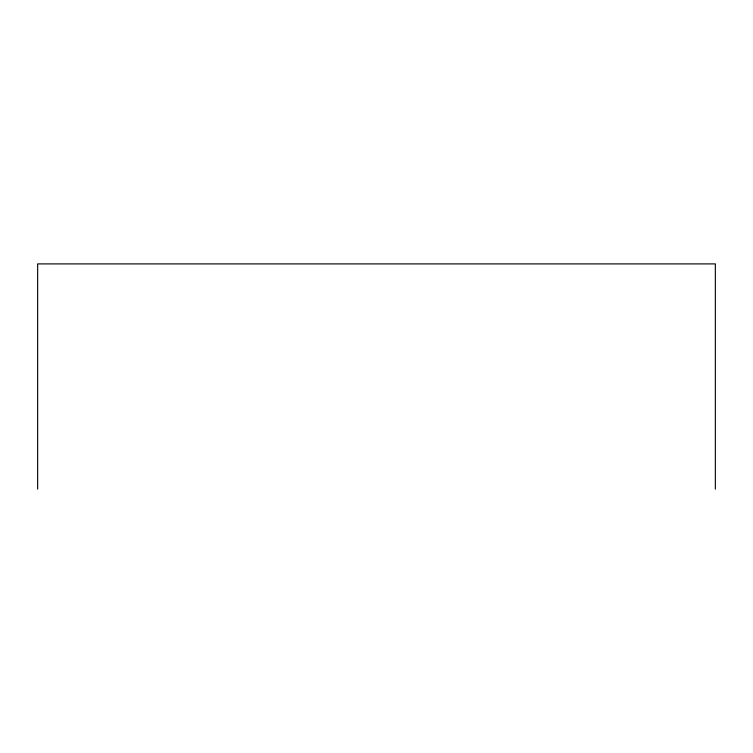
<?xml version="1.0" encoding="UTF-8"?>
<svg xmlns="http://www.w3.org/2000/svg" width="753" height="753" viewBox="0 0 753 753"><rect width="100%" height="100%" fill="white"/><g stroke="black" fill="none" stroke-linecap="round" stroke-linejoin="round"><path stroke-width="1.13" d="M715.35 489.102L715.35 263.898L37.65 263.898L37.65 489.102"/></g></svg>
